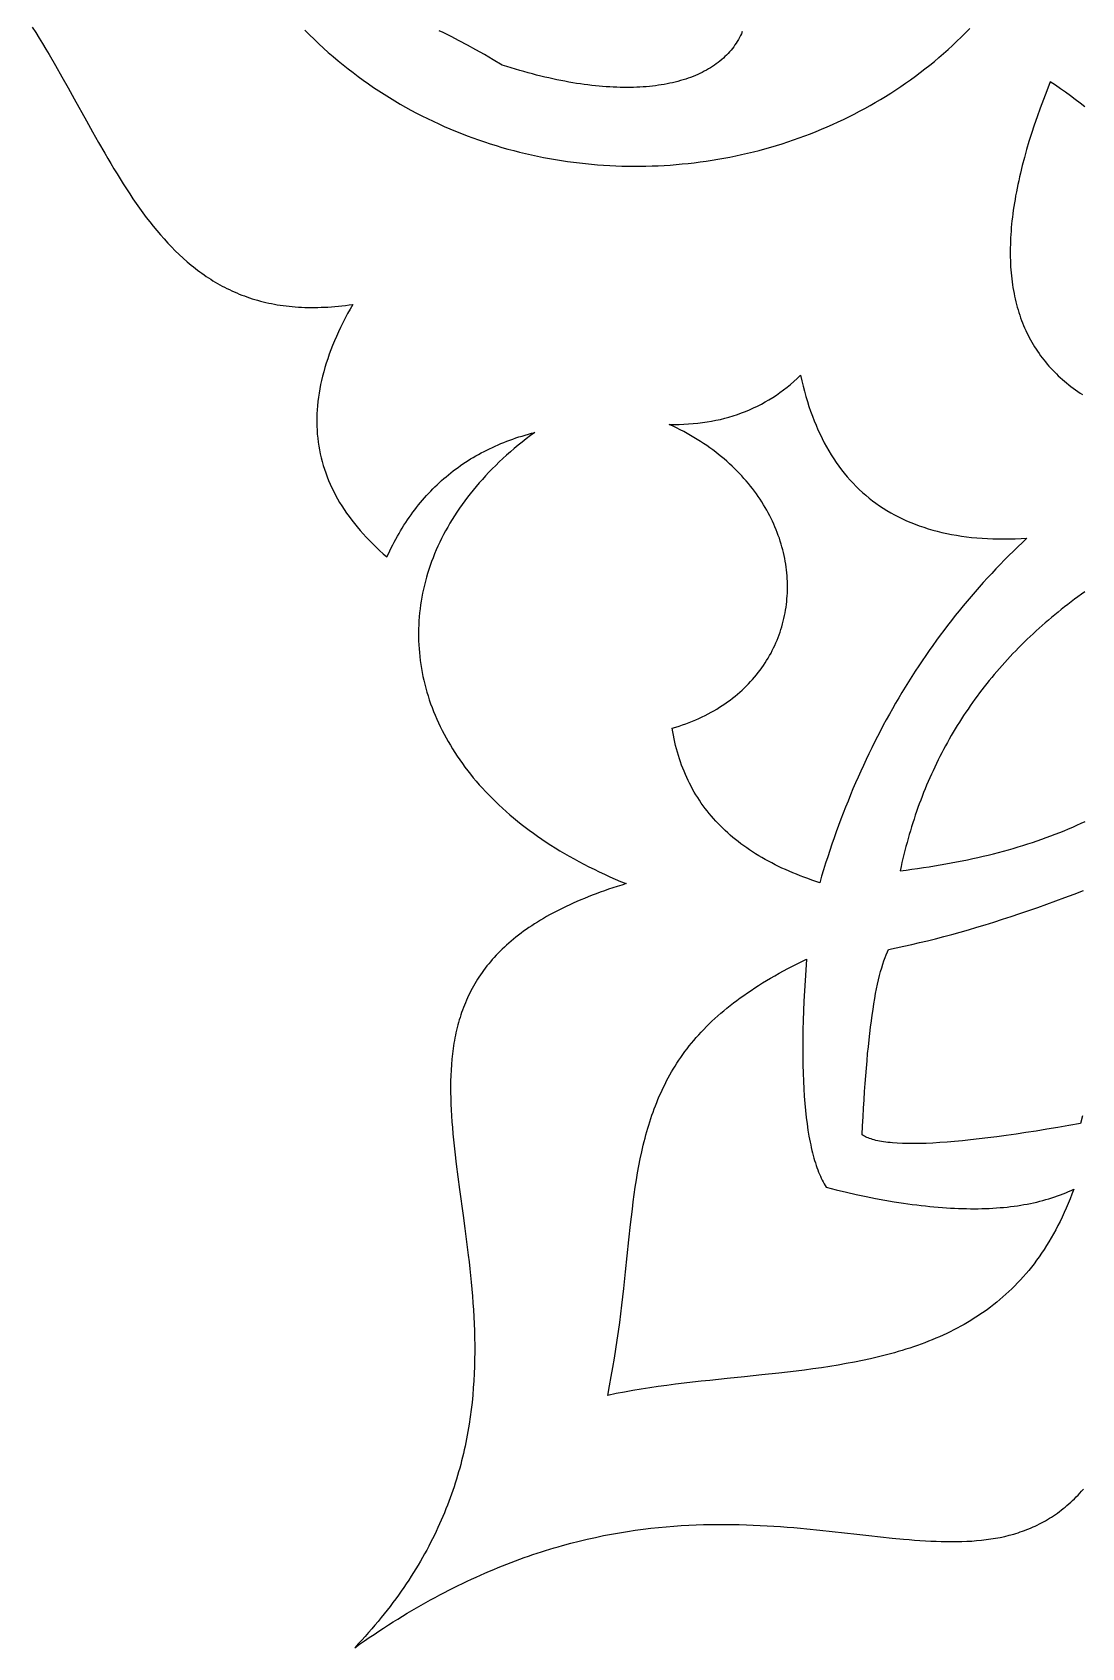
# Model space of a CAD drawing. Extents: x -350 to 350, y -250 to 250.
# Drawn here: x -65.96 to -33.59, y -55.37 to -5.52 of the extents above; entities that cross this region are included whole.
import ezdxf

# ---------------------------------------------------------------- set-up
doc = ezdxf.new("R2010")
doc.units = 0
doc.layers.add('BITMAP_LAYER', color=18, linetype='CONTINUOUS')
doc.layers.add('LAYER_1', color=174, linetype='CONTINUOUS')

msp = doc.modelspace()

# ---------------------------------------------------------------- linework, layer by layer
at = {"layer": 'BITMAP_LAYER'}
for points in [[(-57.559, -5.453), (-57.417, -5.596), (-57.273, -5.736), (-57.128, -5.874), (-56.981, -6.009), (-56.833, -6.141), (-56.683, -6.271), (-56.532, -6.399), (-56.379, -6.524), (-56.225, -6.646), (-56.07, -6.766), (-55.914, -6.884), (-55.756, -6.999), (-55.597, -7.111), (-55.437, -7.221), (-55.275, -7.329), (-55.112, -7.434), (-54.949, -7.536), (-54.784, -7.636), (-54.618, -7.734), (-54.451, -7.829), (-54.283, -7.922), (-54.113, -8.012), (-53.943, -8.1), (-53.772, -8.185), (-53.6, -8.268), (-53.428, -8.348), (-53.254, -8.426), (-53.079, -8.502), (-52.904, -8.575), (-52.728, -8.645), (-52.551, -8.713), (-52.373, -8.779), (-52.195, -8.843), (-52.016, -8.904), (-51.837, -8.962), (-51.656, -9.018), (-51.476, -9.072), (-51.294, -9.123), (-51.112, -9.172), (-50.93, -9.219), (-50.747, -9.263), (-50.564, -9.305), (-50.38, -9.344), (-50.196, -9.381), (-50.011, -9.416), (-49.826, -9.448), (-49.641, -9.478), (-49.456, -9.505), (-49.27, -9.531), (-49.084, -9.553), (-48.898, -9.574), (-48.712, -9.592), (-48.526, -9.608), (-48.339, -9.621), (-48.152, -9.632), (-47.966, -9.641), (-47.779, -9.648), (-47.592, -9.652), (-47.406, -9.654), (-47.219, -9.653), (-47.033, -9.65), (-46.846, -9.645), (-46.66, -9.638), (-46.474, -9.628), (-46.288, -9.616), (-46.102, -9.602), (-45.917, -9.585), (-45.731, -9.567), (-45.546, -9.545), (-45.362, -9.522), (-45.178, -9.496), (-44.994, -9.468), (-44.811, -9.438), (-44.628, -9.406), (-44.445, -9.371), (-44.263, -9.334), (-44.082, -9.295), (-43.901, -9.253), (-43.72, -9.21), (-43.541, -9.164), (-43.362, -9.115), (-43.183, -9.065), (-43.006, -9.012), (-42.829, -8.958), (-42.652, -8.9), (-42.477, -8.841), (-42.302, -8.78), (-42.128, -8.716), (-41.955, -8.65), (-41.783, -8.582), (-41.612, -8.512), (-41.442, -8.439), (-41.273, -8.365), (-41.104, -8.288), (-40.937, -8.209), (-40.771, -8.128), (-40.606, -8.044), (-40.442, -7.959), (-40.279, -7.871), (-40.117, -7.781), (-39.957, -7.689), (-39.798, -7.595), (-39.64, -7.499), (-39.483, -7.4), (-39.327, -7.3), (-39.173, -7.197), (-39.021, -7.092), (-38.869, -6.985), (-38.719, -6.876), (-38.571, -6.765), (-38.424, -6.651), (-38.278, -6.536), (-38.134, -6.418), (-37.992, -6.299), (-37.851, -6.177), (-37.712, -6.053), (-37.574, -5.927), (-37.438, -5.799), (-37.304, -5.669), (-37.171, -5.537), (-37.041, -5.402)], [(-44.06, -5.501), (-44.087, -5.563), (-44.116, -5.624), (-44.147, -5.684), (-44.18, -5.742), (-44.214, -5.8), (-44.25, -5.857), (-44.287, -5.912), (-44.326, -5.967), (-44.367, -6.02), (-44.409, -6.072), (-44.453, -6.123), (-44.499, -6.174), (-44.546, -6.223), (-44.595, -6.271), (-44.645, -6.317), (-44.697, -6.363), (-44.75, -6.408), (-44.805, -6.451), (-44.862, -6.493), (-44.92, -6.535), (-44.979, -6.575), (-45.04, -6.614), (-45.103, -6.651), (-45.167, -6.688), (-45.232, -6.723), (-45.299, -6.758), (-45.367, -6.791), (-45.437, -6.823), (-45.508, -6.854), (-45.581, -6.883), (-45.655, -6.911), (-45.73, -6.939), (-45.807, -6.965), (-45.885, -6.989), (-45.965, -7.013), (-46.046, -7.035), (-46.128, -7.056), (-46.212, -7.076), (-46.297, -7.095), (-46.383, -7.112), (-46.47, -7.129), (-46.559, -7.143), (-46.649, -7.157), (-46.741, -7.17), (-46.833, -7.181), (-46.927, -7.191), (-47.023, -7.199), (-47.119, -7.207), (-47.217, -7.213), (-47.315, -7.217), (-47.415, -7.221), (-47.517, -7.223), (-47.619, -7.224), (-47.723, -7.223), (-47.828, -7.222), (-47.934, -7.218), (-48.041, -7.214), (-48.149, -7.208), (-48.258, -7.201), (-48.369, -7.193), (-48.48, -7.183), (-48.593, -7.172), (-48.707, -7.159), (-48.822, -7.145), (-48.938, -7.13), (-49.055, -7.114), (-49.173, -7.096), (-49.292, -7.076), (-49.412, -7.056), (-49.533, -7.033), (-49.655, -7.01), (-49.778, -6.985), (-49.902, -6.959), (-50.027, -6.931), (-50.153, -6.902), (-50.28, -6.871), (-50.408, -6.839), (-50.537, -6.805), (-50.667, -6.771), (-50.798, -6.734), (-50.929, -6.696), (-51.062, -6.657), (-51.195, -6.616), (-51.329, -6.574), (-51.465, -6.53), (-51.744, -6.366), (-52.017, -6.208), (-52.283, -6.058), (-52.543, -5.915), (-52.797, -5.78), (-53.046, -5.651), (-53.288, -5.53), (-53.408, -5.472)], [(-33.491, -7.824), (-33.638, -7.707), (-33.786, -7.593), (-33.937, -7.481), (-34.089, -7.37), (-34.244, -7.263), (-34.4, -7.157), (-34.559, -7.053), (-34.668, -7.326), (-34.772, -7.596), (-34.871, -7.862), (-34.964, -8.125), (-35.053, -8.384), (-35.137, -8.64), (-35.216, -8.892), (-35.29, -9.141), (-35.358, -9.387), (-35.422, -9.629), (-35.481, -9.867), (-35.508, -9.986), (-35.534, -10.103), (-35.559, -10.219), (-35.583, -10.335), (-35.605, -10.449), (-35.627, -10.563), (-35.646, -10.676), (-35.665, -10.788), (-35.683, -10.899), (-35.699, -11.01), (-35.714, -11.119), (-35.727, -11.228), (-35.74, -11.335), (-35.751, -11.442), (-35.761, -11.548), (-35.769, -11.654), (-35.777, -11.758), (-35.783, -11.861), (-35.788, -11.964), (-35.791, -12.066), (-35.794, -12.167), (-35.795, -12.267), (-35.794, -12.366), (-35.793, -12.464), (-35.79, -12.562), (-35.786, -12.658), (-35.781, -12.754), (-35.775, -12.849), (-35.767, -12.943), (-35.758, -13.036), (-35.748, -13.129), (-35.737, -13.22), (-35.724, -13.311), (-35.71, -13.401), (-35.695, -13.49), (-35.678, -13.578), (-35.66, -13.665), (-35.641, -13.751), (-35.621, -13.837), (-35.6, -13.921), (-35.577, -14.005), (-35.553, -14.088), (-35.528, -14.17), (-35.501, -14.251), (-35.473, -14.331), (-35.444, -14.411), (-35.414, -14.489), (-35.383, -14.567), (-35.35, -14.644), (-35.316, -14.72), (-35.28, -14.795), (-35.244, -14.87), (-35.206, -14.943), (-35.167, -15.016), (-35.127, -15.088), (-35.085, -15.158), (-35.042, -15.228), (-34.998, -15.298), (-34.953, -15.366), (-34.906, -15.433), (-34.858, -15.5), (-34.809, -15.566), (-34.759, -15.631), (-34.707, -15.695), (-34.654, -15.758), (-34.6, -15.82), (-34.545, -15.882), (-34.488, -15.942), (-34.43, -16.002), (-34.371, -16.061), (-34.311, -16.119), (-34.249, -16.176), (-34.186, -16.232), (-34.122, -16.288), (-34.057, -16.343), (-33.99, -16.396), (-33.922, -16.449), (-33.853, -16.501), (-33.782, -16.552), (-33.711, -16.603), (-33.638, -16.652), (-33.563, -16.701)], [(-33.491, -22.788), (-33.598, -22.864), (-33.704, -22.941), (-33.809, -23.018), (-33.913, -23.096), (-34.016, -23.175), (-34.119, -23.254), (-34.22, -23.334), (-34.32, -23.415), (-34.42, -23.496), (-34.518, -23.577), (-34.615, -23.66), (-34.712, -23.743), (-34.808, -23.826), (-34.902, -23.91), (-34.996, -23.995), (-35.089, -24.08), (-35.18, -24.166), (-35.271, -24.252), (-35.361, -24.339), (-35.45, -24.427), (-35.538, -24.515), (-35.625, -24.604), (-35.711, -24.693), (-35.796, -24.783), (-35.88, -24.874), (-35.963, -24.965), (-36.046, -25.057), (-36.127, -25.149), (-36.207, -25.242), (-36.287, -25.335), (-36.365, -25.43), (-36.443, -25.524), (-36.519, -25.62), (-36.595, -25.716), (-36.669, -25.812), (-36.743, -25.909), (-36.816, -26.007), (-36.888, -26.105), (-36.958, -26.204), (-37.028, -26.304), (-37.097, -26.404), (-37.165, -26.504), (-37.232, -26.606), (-37.298, -26.707), (-37.363, -26.81), (-37.428, -26.913), (-37.491, -27.017), (-37.553, -27.121), (-37.614, -27.226), (-37.675, -27.331), (-37.734, -27.437), (-37.793, -27.544), (-37.85, -27.651), (-37.907, -27.759), (-37.962, -27.867), (-38.017, -27.976), (-38.071, -28.086), (-38.124, -28.196), (-38.175, -28.307), (-38.226, -28.418), (-38.276, -28.53), (-38.325, -28.643), (-38.373, -28.756), (-38.42, -28.869), (-38.466, -28.984), (-38.512, -29.099), (-38.556, -29.214), (-38.599, -29.33), (-38.641, -29.447), (-38.683, -29.564), (-38.723, -29.682), (-38.763, -29.801), (-38.801, -29.92), (-38.839, -30.04), (-38.875, -30.16), (-38.911, -30.281), (-38.946, -30.402), (-38.979, -30.524), (-39.012, -30.647), (-39.044, -30.77), (-39.075, -30.894), (-39.105, -31.018), (-39.134, -31.143), (-39.162, -31.269), (-39.189, -31.395), (-39.008, -31.373), (-38.829, -31.349), (-38.651, -31.325), (-38.475, -31.299), (-38.3, -31.272), (-38.126, -31.245), (-37.954, -31.216), (-37.784, -31.186), (-37.615, -31.155), (-37.447, -31.124), (-37.281, -31.091), (-37.116, -31.057), (-36.953, -31.022), (-36.792, -30.986), (-36.631, -30.949), (-36.473, -30.911), (-36.315, -30.872), (-36.159, -30.831), (-36.005, -30.79), (-35.852, -30.748), (-35.701, -30.705), (-35.551, -30.66), (-35.402, -30.615), (-35.255, -30.569), (-35.11, -30.521), (-34.966, -30.473), (-34.823, -30.423), (-34.682, -30.373), (-34.543, -30.321), (-34.404, -30.268), (-34.268, -30.215), (-34.132, -30.16), (-33.999, -30.104), (-33.866, -30.048), (-33.735, -29.99), (-33.606, -29.931), (-33.478, -29.871)], [(-33.569, -38.955), (-33.629, -39.196), (-33.983, -39.259), (-34.328, -39.318), (-34.664, -39.374), (-34.991, -39.427), (-35.308, -39.476), (-35.616, -39.522), (-35.915, -39.565), (-36.204, -39.604), (-36.484, -39.64), (-36.755, -39.673), (-37.017, -39.702), (-37.269, -39.728), (-37.512, -39.751), (-37.745, -39.77), (-37.97, -39.786), (-38.185, -39.799), (-38.391, -39.808), (-38.587, -39.814), (-38.774, -39.816), (-38.952, -39.815), (-39.121, -39.811), (-39.28, -39.804), (-39.43, -39.793), (-39.501, -39.786), (-39.57, -39.778), (-39.637, -39.77), (-39.702, -39.761), (-39.764, -39.751), (-39.824, -39.74), (-39.881, -39.728), (-39.937, -39.715), (-39.99, -39.702), (-40.04, -39.688), (-40.088, -39.673), (-40.134, -39.657), (-40.178, -39.64), (-40.219, -39.622), (-40.258, -39.604), (-40.295, -39.585), (-40.329, -39.564), (-40.361, -39.543), (-40.348, -39.264), (-40.334, -38.99), (-40.319, -38.723), (-40.303, -38.463), (-40.287, -38.209), (-40.269, -37.962), (-40.251, -37.721), (-40.233, -37.487), (-40.213, -37.26), (-40.193, -37.038), (-40.171, -36.824), (-40.149, -36.616), (-40.127, -36.414), (-40.103, -36.219), (-40.079, -36.031), (-40.054, -35.849), (-40.028, -35.673), (-40.001, -35.504), (-39.974, -35.342), (-39.946, -35.186), (-39.917, -35.037), (-39.887, -34.894), (-39.856, -34.758), (-39.825, -34.628), (-39.793, -34.505), (-39.76, -34.388), (-39.726, -34.278), (-39.692, -34.174), (-39.656, -34.077), (-39.62, -33.986), (-39.583, -33.902), (-39.546, -33.825), (-39.31, -33.776), (-39.073, -33.725), (-38.832, -33.67), (-38.59, -33.613), (-38.345, -33.554), (-38.098, -33.491), (-37.848, -33.426), (-37.596, -33.358), (-37.342, -33.287), (-37.085, -33.214), (-36.826, -33.138), (-36.565, -33.059), (-36.301, -32.977), (-36.035, -32.892), (-35.766, -32.805), (-35.495, -32.715), (-35.222, -32.622), (-34.946, -32.526), (-34.668, -32.428), (-34.388, -32.327), (-34.105, -32.223), (-33.819, -32.116), (-33.532, -32.007)]]:
    msp.add_lwpolyline(points, dxfattribs=at)
for points in [[(-35.28, -21.134), (-35.42, -21.266), (-35.559, -21.399), (-35.697, -21.532), (-35.834, -21.667), (-35.969, -21.804), (-36.103, -21.941), (-36.235, -22.079), (-36.367, -22.218), (-36.497, -22.359), (-36.626, -22.501), (-36.753, -22.643), (-36.879, -22.787), (-37.004, -22.932), (-37.128, -23.078), (-37.25, -23.225), (-37.371, -23.373), (-37.491, -23.522), (-37.61, -23.672), (-37.727, -23.824), (-37.843, -23.976), (-37.957, -24.13), (-38.071, -24.284), (-38.183, -24.44), (-38.293, -24.597), (-38.403, -24.755), (-38.511, -24.914), (-38.618, -25.074), (-38.724, -25.235), (-38.828, -25.397), (-38.931, -25.561), (-39.033, -25.725), (-39.134, -25.891), (-39.233, -26.057), (-39.331, -26.225), (-39.427, -26.394), (-39.523, -26.564), (-39.617, -26.735), (-39.71, -26.907), (-39.801, -27.08), (-39.891, -27.254), (-39.98, -27.429), (-40.068, -27.606), (-40.154, -27.783), (-40.239, -27.962), (-40.323, -28.142), (-40.406, -28.322), (-40.487, -28.504), (-40.567, -28.687), (-40.646, -28.871), (-40.723, -29.056), (-40.799, -29.243), (-40.874, -29.43), (-40.947, -29.618), (-41.02, -29.808), (-41.091, -29.998), (-41.16, -30.19), (-41.229, -30.383), (-41.296, -30.577), (-41.362, -30.772), (-41.426, -30.968), (-41.489, -31.165), (-41.551, -31.363), (-41.612, -31.562), (-41.671, -31.763), (-41.795, -31.722), (-41.918, -31.681), (-42.039, -31.639), (-42.158, -31.595), (-42.275, -31.551), (-42.391, -31.505), (-42.505, -31.458), (-42.617, -31.41), (-42.728, -31.361), (-42.837, -31.311), (-42.944, -31.26), (-43.05, -31.208), (-43.154, -31.155), (-43.256, -31.101), (-43.357, -31.045), (-43.456, -30.989), (-43.553, -30.931), (-43.649, -30.872), (-43.742, -30.812), (-43.835, -30.752), (-43.925, -30.69), (-44.014, -30.627), (-44.101, -30.562), (-44.186, -30.497), (-44.27, -30.431), (-44.352, -30.364), (-44.433, -30.295), (-44.511, -30.226), (-44.588, -30.155), (-44.664, -30.083), (-44.737, -30.01), (-44.809, -29.936), (-44.88, -29.861), (-44.948, -29.785), (-45.015, -29.708), (-45.081, -29.63), (-45.144, -29.551), (-45.206, -29.47), (-45.266, -29.389), (-45.325, -29.306), (-45.382, -29.222), (-45.437, -29.138), (-45.49, -29.052), (-45.542, -28.965), (-45.592, -28.877), (-45.641, -28.788), (-45.687, -28.697), (-45.732, -28.606), (-45.776, -28.514), (-45.817, -28.42), (-45.857, -28.326), (-45.896, -28.23), (-45.932, -28.133), (-45.967, -28.036), (-46.001, -27.937), (-46.032, -27.837), (-46.062, -27.736), (-46.09, -27.634), (-46.117, -27.53), (-46.142, -27.426), (-46.165, -27.321), (-46.187, -27.214), (-46.206, -27.106), (-46.225, -26.998), (-46.115, -26.965), (-46.008, -26.931), (-45.902, -26.895), (-45.798, -26.858), (-45.695, -26.819), (-45.594, -26.779), (-45.495, -26.737), (-45.398, -26.693), (-45.302, -26.649), (-45.208, -26.603), (-45.115, -26.555), (-45.025, -26.506), (-44.936, -26.456), (-44.848, -26.405), (-44.763, -26.352), (-44.679, -26.298), (-44.596, -26.242), (-44.516, -26.186), (-44.437, -26.128), (-44.36, -26.069), (-44.284, -26.009), (-44.211, -25.948), (-44.139, -25.885), (-44.068, -25.822), (-44, -25.757), (-43.933, -25.692), (-43.867, -25.625), (-43.804, -25.558), (-43.742, -25.489), (-43.682, -25.419), (-43.624, -25.349), (-43.567, -25.278), (-43.512, -25.205), (-43.459, -25.132), (-43.407, -25.058), (-43.357, -24.983), (-43.309, -24.908), (-43.263, -24.831), (-43.218, -24.754), (-43.175, -24.677), (-43.134, -24.598), (-43.095, -24.519), (-43.057, -24.439), (-43.021, -24.358), (-42.987, -24.277), (-42.954, -24.195), (-42.923, -24.113), (-42.894, -24.03), (-42.867, -23.947), (-42.841, -23.863), (-42.818, -23.778), (-42.796, -23.694), (-42.775, -23.608), (-42.757, -23.523), (-42.74, -23.437), (-42.725, -23.35), (-42.711, -23.263), (-42.7, -23.176), (-42.69, -23.089), (-42.682, -23.001), (-42.675, -22.913), (-42.671, -22.825), (-42.668, -22.736), (-42.667, -22.648), (-42.667, -22.559), (-42.67, -22.47), (-42.674, -22.381), (-42.68, -22.292), (-42.688, -22.203), (-42.697, -22.114), (-42.708, -22.024), (-42.721, -21.935), (-42.736, -21.846), (-42.753, -21.757), (-42.771, -21.667), (-42.791, -21.578), (-42.813, -21.489), (-42.837, -21.4), (-42.862, -21.312), (-42.889, -21.223), (-42.918, -21.135), (-42.949, -21.047), (-42.982, -20.959), (-43.016, -20.871), (-43.052, -20.784), (-43.09, -20.697), (-43.13, -20.61), (-43.171, -20.524), (-43.214, -20.438), (-43.259, -20.352), (-43.306, -20.267), (-43.355, -20.183), (-43.405, -20.098), (-43.458, -20.015), (-43.512, -19.931), (-43.567, -19.849), (-43.625, -19.767), (-43.685, -19.685), (-43.746, -19.604), (-43.809, -19.524), (-43.874, -19.444), (-43.94, -19.365), (-44.009, -19.287), (-44.079, -19.209), (-44.151, -19.132), (-44.225, -19.056), (-44.301, -18.981), (-44.378, -18.907), (-44.458, -18.833), (-44.539, -18.76), (-44.622, -18.688), (-44.707, -18.617), (-44.793, -18.547), (-44.882, -18.478), (-44.972, -18.409), (-45.064, -18.342), (-45.158, -18.276), (-45.254, -18.211), (-45.352, -18.147), (-45.451, -18.084), (-45.552, -18.022), (-45.655, -17.961), (-45.76, -17.901), (-45.867, -17.843), (-45.976, -17.785), (-46.086, -17.729), (-46.198, -17.674), (-46.313, -17.621), (-46.161, -17.622), (-46.012, -17.621), (-45.864, -17.616), (-45.718, -17.608), (-45.573, -17.598), (-45.43, -17.583), (-45.288, -17.566), (-45.148, -17.546), (-45.01, -17.522), (-44.873, -17.495), (-44.738, -17.465), (-44.604, -17.432), (-44.472, -17.396), (-44.341, -17.357), (-44.212, -17.314), (-44.085, -17.268), (-43.959, -17.219), (-43.835, -17.167), (-43.712, -17.112), (-43.591, -17.054), (-43.472, -16.992), (-43.354, -16.927), (-43.238, -16.86), (-43.123, -16.788), (-43.01, -16.714), (-42.898, -16.637), (-42.788, -16.556), (-42.68, -16.473), (-42.573, -16.386), (-42.467, -16.296), (-42.364, -16.202), (-42.262, -16.106), (-42.224, -16.273), (-42.185, -16.437), (-42.143, -16.598), (-42.099, -16.757), (-42.052, -16.913), (-42.003, -17.066), (-41.952, -17.216), (-41.899, -17.363), (-41.844, -17.507), (-41.786, -17.649), (-41.726, -17.788), (-41.663, -17.924), (-41.599, -18.057), (-41.532, -18.188), (-41.462, -18.315), (-41.391, -18.44), (-41.317, -18.562), (-41.241, -18.682), (-41.163, -18.798), (-41.082, -18.912), (-40.999, -19.022), (-40.914, -19.13), (-40.827, -19.236), (-40.737, -19.338), (-40.645, -19.438), (-40.551, -19.534), (-40.454, -19.628), (-40.355, -19.72), (-40.254, -19.808), (-40.151, -19.894), (-40.045, -19.976), (-39.937, -20.056), (-39.827, -20.134), (-39.714, -20.208), (-39.6, -20.279), (-39.483, -20.348), (-39.363, -20.414), (-39.242, -20.477), (-39.118, -20.538), (-38.992, -20.595), (-38.863, -20.65), (-38.732, -20.702), (-38.599, -20.751), (-38.464, -20.797), (-38.327, -20.841), (-38.187, -20.881), (-38.045, -20.919), (-37.9, -20.954), (-37.754, -20.986), (-37.605, -21.016), (-37.453, -21.043), (-37.3, -21.066), (-37.144, -21.088), (-36.986, -21.106), (-36.826, -21.121), (-36.663, -21.134), (-36.498, -21.144), (-36.331, -21.151), (-36.161, -21.155), (-35.99, -21.156), (-35.816, -21.155), (-35.639, -21.151), (-35.461, -21.144)], [(-41.476, -41.162), (-41.161, -41.241), (-40.85, -41.314), (-40.545, -41.383), (-40.244, -41.446), (-39.949, -41.505), (-39.658, -41.559), (-39.372, -41.608), (-39.231, -41.63), (-39.091, -41.652), (-38.953, -41.672), (-38.816, -41.691), (-38.679, -41.708), (-38.545, -41.725), (-38.411, -41.74), (-38.279, -41.754), (-38.147, -41.766), (-38.017, -41.778), (-37.889, -41.788), (-37.761, -41.797), (-37.635, -41.804), (-37.51, -41.811), (-37.386, -41.816), (-37.264, -41.82), (-37.143, -41.823), (-37.023, -41.824), (-36.904, -41.825), (-36.786, -41.824), (-36.67, -41.822), (-36.555, -41.818), (-36.441, -41.814), (-36.328, -41.808), (-36.217, -41.801), (-36.107, -41.792), (-35.998, -41.783), (-35.89, -41.772), (-35.784, -41.76), (-35.678, -41.746), (-35.574, -41.732), (-35.472, -41.716), (-35.37, -41.699), (-35.27, -41.681), (-35.171, -41.661), (-35.073, -41.64), (-34.976, -41.618), (-34.881, -41.595), (-34.787, -41.571), (-34.694, -41.545), (-34.602, -41.518), (-34.512, -41.49), (-34.423, -41.461), (-34.335, -41.43), (-34.248, -41.398), (-34.163, -41.365), (-34.078, -41.331), (-33.995, -41.295), (-33.914, -41.258), (-33.833, -41.22), (-33.889, -41.371), (-33.946, -41.518), (-34.005, -41.663), (-34.066, -41.805), (-34.128, -41.944), (-34.191, -42.081), (-34.256, -42.215), (-34.322, -42.346), (-34.39, -42.475), (-34.459, -42.601), (-34.529, -42.725), (-34.601, -42.846), (-34.674, -42.964), (-34.749, -43.081), (-34.825, -43.194), (-34.902, -43.306), (-34.98, -43.415), (-35.06, -43.521), (-35.141, -43.625), (-35.224, -43.727), (-35.307, -43.827), (-35.392, -43.925), (-35.478, -44.02), (-35.565, -44.113), (-35.653, -44.204), (-35.743, -44.293), (-35.833, -44.38), (-35.925, -44.465), (-36.018, -44.547), (-36.112, -44.628), (-36.207, -44.707), (-36.303, -44.784), (-36.401, -44.859), (-36.499, -44.932), (-36.598, -45.003), (-36.698, -45.073), (-36.8, -45.14), (-36.902, -45.206), (-37.005, -45.27), (-37.109, -45.333), (-37.214, -45.393), (-37.32, -45.452), (-37.427, -45.51), (-37.535, -45.566), (-37.644, -45.62), (-37.754, -45.673), (-37.864, -45.724), (-37.975, -45.774), (-38.087, -45.823), (-38.2, -45.87), (-38.314, -45.915), (-38.428, -45.96), (-38.543, -46.003), (-38.659, -46.044), (-38.776, -46.085), (-38.893, -46.124), (-39.011, -46.162), (-39.13, -46.199), (-39.249, -46.234), (-39.369, -46.269), (-39.49, -46.302), (-39.611, -46.335), (-39.733, -46.366), (-39.855, -46.396), (-39.978, -46.426), (-40.102, -46.454), (-40.351, -46.508), (-40.601, -46.559), (-40.854, -46.606), (-41.108, -46.651), (-41.365, -46.693), (-41.622, -46.732), (-41.881, -46.769), (-42.142, -46.804), (-42.403, -46.837), (-42.666, -46.869), (-42.93, -46.899), (-43.459, -46.956), (-43.991, -47.011), (-44.525, -47.066), (-45.058, -47.121), (-45.325, -47.15), (-45.592, -47.18), (-45.858, -47.211), (-46.123, -47.243), (-46.388, -47.278), (-46.652, -47.314), (-46.915, -47.352), (-47.178, -47.393), (-47.439, -47.436), (-47.699, -47.482), (-47.957, -47.531), (-48.214, -47.584), (-48.156, -47.293), (-48.102, -47.005), (-48.051, -46.72), (-48.004, -46.438), (-47.959, -46.158), (-47.918, -45.882), (-47.879, -45.609), (-47.843, -45.338), (-47.809, -45.07), (-47.777, -44.805), (-47.747, -44.543), (-47.718, -44.284), (-47.663, -43.774), (-47.612, -43.274), (-47.561, -42.785), (-47.509, -42.307), (-47.482, -42.072), (-47.453, -41.84), (-47.424, -41.609), (-47.393, -41.382), (-47.361, -41.157), (-47.326, -40.935), (-47.289, -40.715), (-47.249, -40.497), (-47.207, -40.282), (-47.162, -40.069), (-47.114, -39.859), (-47.088, -39.755), (-47.062, -39.651), (-47.034, -39.548), (-47.006, -39.445), (-46.977, -39.343), (-46.946, -39.242), (-46.915, -39.141), (-46.882, -39.041), (-46.849, -38.941), (-46.814, -38.842), (-46.778, -38.744), (-46.741, -38.646), (-46.702, -38.549), (-46.663, -38.452), (-46.622, -38.356), (-46.579, -38.26), (-46.536, -38.165), (-46.491, -38.07), (-46.444, -37.976), (-46.396, -37.883), (-46.347, -37.79), (-46.296, -37.697), (-46.243, -37.605), (-46.189, -37.514), (-46.133, -37.423), (-46.076, -37.333), (-46.017, -37.243), (-45.956, -37.154), (-45.893, -37.065), (-45.829, -36.977), (-45.763, -36.889), (-45.695, -36.802), (-45.625, -36.716), (-45.554, -36.63), (-45.48, -36.544), (-45.404, -36.459), (-45.327, -36.374), (-45.247, -36.29), (-45.166, -36.206), (-45.082, -36.123), (-44.996, -36.041), (-44.908, -35.958), (-44.818, -35.877), (-44.726, -35.795), (-44.632, -35.715), (-44.535, -35.635), (-44.436, -35.555), (-44.334, -35.475), (-44.231, -35.397), (-44.124, -35.318), (-44.016, -35.24), (-43.905, -35.163), (-43.791, -35.086), (-43.675, -35.009), (-43.557, -34.933), (-43.436, -34.858), (-43.312, -34.783), (-43.186, -34.708), (-43.057, -34.634), (-42.925, -34.56), (-42.791, -34.486), (-42.654, -34.413), (-42.514, -34.341), (-42.371, -34.269), (-42.225, -34.197), (-42.077, -34.126), (-42.101, -34.459), (-42.123, -34.785), (-42.141, -35.104), (-42.157, -35.415), (-42.17, -35.719), (-42.181, -36.016), (-42.188, -36.305), (-42.193, -36.587), (-42.195, -36.862), (-42.194, -37.129), (-42.191, -37.389), (-42.185, -37.642), (-42.176, -37.887), (-42.164, -38.126), (-42.149, -38.356), (-42.132, -38.58), (-42.112, -38.796), (-42.089, -39.005), (-42.063, -39.207), (-42.034, -39.401), (-42.003, -39.588), (-41.987, -39.679), (-41.969, -39.768), (-41.951, -39.855), (-41.932, -39.94), (-41.913, -40.023), (-41.893, -40.105), (-41.872, -40.185), (-41.85, -40.263), (-41.828, -40.339), (-41.805, -40.413), (-41.782, -40.486), (-41.757, -40.556), (-41.732, -40.625), (-41.707, -40.692), (-41.68, -40.757), (-41.653, -40.821), (-41.625, -40.882), (-41.597, -40.942), (-41.568, -41), (-41.538, -41.056), (-41.507, -41.11)]]:
    msp.add_lwpolyline(points, close=True, dxfattribs=at)
at = {"layer": 'LAYER_1'}
msp.add_lwpolyline([(-65.965, -5.362), (-65.859, -5.53), (-65.754, -5.698), (-65.651, -5.867), (-65.549, -6.037), (-65.448, -6.207), (-65.249, -6.548), (-65.053, -6.89), (-64.861, -7.232), (-64.67, -7.574), (-64.294, -8.253), (-64.107, -8.589), (-63.92, -8.921), (-63.732, -9.25), (-63.638, -9.412), (-63.543, -9.573), (-63.447, -9.733), (-63.351, -9.891), (-63.255, -10.047), (-63.157, -10.202), (-63.059, -10.355), (-62.96, -10.507), (-62.86, -10.656), (-62.758, -10.803), (-62.656, -10.948), (-62.552, -11.091), (-62.448, -11.232), (-62.341, -11.37), (-62.234, -11.506), (-62.125, -11.64), (-62.014, -11.77), (-61.901, -11.898), (-61.787, -12.023), (-61.671, -12.145), (-61.553, -12.264), (-61.433, -12.38), (-61.311, -12.493), (-61.187, -12.603), (-61.061, -12.709), (-60.997, -12.761), (-60.932, -12.812), (-60.867, -12.862), (-60.801, -12.911), (-60.734, -12.959), (-60.667, -13.006), (-60.6, -13.053), (-60.531, -13.098), (-60.462, -13.142), (-60.393, -13.186), (-60.322, -13.228), (-60.251, -13.27), (-60.18, -13.31), (-60.107, -13.35), (-60.034, -13.388), (-59.96, -13.426), (-59.886, -13.462), (-59.81, -13.498), (-59.734, -13.532), (-59.657, -13.565), (-59.58, -13.597), (-59.501, -13.628), (-59.422, -13.658), (-59.342, -13.687), (-59.261, -13.715), (-59.18, -13.741), (-59.097, -13.766), (-59.014, -13.791), (-58.93, -13.814), (-58.845, -13.835), (-58.759, -13.856), (-58.672, -13.875), (-58.585, -13.893), (-58.496, -13.91), (-58.407, -13.926), (-58.317, -13.94), (-58.225, -13.954), (-58.133, -13.965), (-58.04, -13.976), (-57.946, -13.985), (-57.851, -13.993), (-57.755, -14), (-57.658, -14.005), (-57.56, -14.009), (-57.461, -14.011), (-57.361, -14.013), (-57.26, -14.013), (-57.158, -14.011), (-57.055, -14.008), (-56.95, -14.004), (-56.845, -13.998), (-56.739, -13.99), (-56.632, -13.982), (-56.523, -13.972), (-56.413, -13.96), (-56.303, -13.947), (-56.191, -13.932), (-56.078, -13.916), (-56.16, -14.06), (-56.238, -14.202), (-56.314, -14.344), (-56.386, -14.486), (-56.455, -14.627), (-56.521, -14.767), (-56.584, -14.906), (-56.644, -15.045), (-56.7, -15.183), (-56.754, -15.32), (-56.805, -15.457), (-56.852, -15.593), (-56.896, -15.728), (-56.937, -15.863), (-56.975, -15.996), (-57.01, -16.13), (-57.042, -16.262), (-57.071, -16.394), (-57.096, -16.525), (-57.119, -16.655), (-57.138, -16.785), (-57.154, -16.914), (-57.167, -17.043), (-57.177, -17.17), (-57.184, -17.297), (-57.188, -17.423), (-57.189, -17.549), (-57.186, -17.674), (-57.181, -17.798), (-57.172, -17.922), (-57.16, -18.045), (-57.145, -18.167), (-57.127, -18.288), (-57.106, -18.409), (-57.082, -18.529), (-57.054, -18.648), (-57.024, -18.767), (-56.99, -18.885), (-56.953, -19.003), (-56.913, -19.119), (-56.87, -19.235), (-56.824, -19.35), (-56.775, -19.465), (-56.723, -19.579), (-56.667, -19.692), (-56.609, -19.805), (-56.547, -19.916), (-56.483, -20.028), (-56.415, -20.138), (-56.344, -20.248), (-56.27, -20.357), (-56.192, -20.465), (-56.112, -20.573), (-56.029, -20.68), (-55.942, -20.786), (-55.852, -20.892), (-55.759, -20.997), (-55.664, -21.101), (-55.564, -21.205), (-55.462, -21.307), (-55.357, -21.41), (-55.249, -21.511), (-55.137, -21.612), (-55.023, -21.712), (-54.979, -21.618), (-54.935, -21.524), (-54.89, -21.432), (-54.844, -21.341), (-54.798, -21.251), (-54.75, -21.162), (-54.701, -21.075), (-54.652, -20.988), (-54.601, -20.902), (-54.55, -20.818), (-54.498, -20.734), (-54.445, -20.652), (-54.391, -20.571), (-54.336, -20.491), (-54.281, -20.411), (-54.224, -20.333), (-54.167, -20.257), (-54.108, -20.181), (-54.049, -20.106), (-53.989, -20.032), (-53.928, -19.96), (-53.866, -19.888), (-53.803, -19.818), (-53.739, -19.749), (-53.675, -19.681), (-53.609, -19.613), (-53.543, -19.547), (-53.476, -19.482), (-53.408, -19.419), (-53.339, -19.356), (-53.269, -19.294), (-53.198, -19.234), (-53.126, -19.174), (-53.054, -19.116), (-52.98, -19.058), (-52.906, -19.002), (-52.831, -18.947), (-52.755, -18.893), (-52.678, -18.84), (-52.6, -18.788), (-52.521, -18.737), (-52.441, -18.688), (-52.361, -18.639), (-52.279, -18.591), (-52.197, -18.545), (-52.114, -18.5), (-52.029, -18.455), (-51.944, -18.412), (-51.859, -18.37), (-51.772, -18.329), (-51.684, -18.289), (-51.595, -18.25), (-51.506, -18.213), (-51.416, -18.176), (-51.324, -18.141), (-51.232, -18.106), (-51.139, -18.073), (-51.045, -18.04), (-50.951, -18.009), (-50.855, -17.979), (-50.758, -17.95), (-50.661, -17.922), (-50.563, -17.895), (-50.463, -17.87), (-50.595, -17.967), (-50.724, -18.066), (-50.851, -18.165), (-50.975, -18.266), (-51.097, -18.367), (-51.216, -18.469), (-51.333, -18.573), (-51.447, -18.676), (-51.559, -18.781), (-51.668, -18.887), (-51.775, -18.993), (-51.88, -19.1), (-51.982, -19.208), (-52.081, -19.317), (-52.178, -19.426), (-52.273, -19.536), (-52.365, -19.647), (-52.454, -19.759), (-52.541, -19.871), (-52.626, -19.983), (-52.708, -20.097), (-52.788, -20.211), (-52.865, -20.325), (-52.94, -20.44), (-53.012, -20.555), (-53.082, -20.672), (-53.149, -20.788), (-53.214, -20.905), (-53.277, -21.022), (-53.337, -21.14), (-53.395, -21.259), (-53.45, -21.377), (-53.503, -21.496), (-53.553, -21.616), (-53.601, -21.736), (-53.646, -21.856), (-53.69, -21.976), (-53.73, -22.097), (-53.768, -22.218), (-53.804, -22.339), (-53.837, -22.461), (-53.868, -22.582), (-53.897, -22.704), (-53.923, -22.826), (-53.946, -22.948), (-53.968, -23.071), (-53.986, -23.193), (-54.003, -23.316), (-54.017, -23.438), (-54.028, -23.561), (-54.037, -23.684), (-54.044, -23.807), (-54.048, -23.929), (-54.05, -24.052), (-54.05, -24.175), (-54.047, -24.298), (-54.042, -24.42), (-54.034, -24.543), (-54.024, -24.665), (-54.012, -24.788), (-53.997, -24.91), (-53.979, -25.032), (-53.96, -25.154), (-53.938, -25.275), (-53.913, -25.397), (-53.887, -25.518), (-53.857, -25.639), (-53.826, -25.759), (-53.792, -25.88), (-53.756, -26), (-53.717, -26.12), (-53.676, -26.239), (-53.633, -26.358), (-53.587, -26.477), (-53.539, -26.595), (-53.488, -26.713), (-53.435, -26.83), (-53.38, -26.947), (-53.322, -27.063), (-53.262, -27.179), (-53.2, -27.294), (-53.135, -27.409), (-53.068, -27.524), (-52.999, -27.637), (-52.927, -27.751), (-52.853, -27.863), (-52.777, -27.975), (-52.698, -28.086), (-52.617, -28.197), (-52.533, -28.307), (-52.447, -28.416), (-52.359, -28.524), (-52.269, -28.632), (-52.176, -28.739), (-52.081, -28.845), (-51.983, -28.951), (-51.883, -29.055), (-51.781, -29.159), (-51.677, -29.262), (-51.57, -29.364), (-51.461, -29.465), (-51.349, -29.566), (-51.236, -29.665), (-51.119, -29.763), (-51.001, -29.861), (-50.88, -29.957), (-50.757, -30.053), (-50.632, -30.147), (-50.504, -30.24), (-50.374, -30.333), (-50.242, -30.424), (-50.107, -30.514), (-49.971, -30.603), (-49.831, -30.691), (-49.69, -30.778), (-49.546, -30.863), (-49.4, -30.948), (-49.252, -31.031), (-49.101, -31.113), (-48.948, -31.193), (-48.793, -31.273), (-48.635, -31.351), (-48.476, -31.428), (-48.314, -31.503), (-48.149, -31.578), (-47.982, -31.65), (-47.814, -31.722), (-47.642, -31.792), (-47.781, -31.835), (-47.917, -31.878), (-48.052, -31.922), (-48.184, -31.967), (-48.313, -32.012), (-48.441, -32.058), (-48.566, -32.104), (-48.69, -32.151), (-48.811, -32.199), (-48.93, -32.247), (-49.046, -32.295), (-49.161, -32.344), (-49.274, -32.394), (-49.384, -32.444), (-49.493, -32.495), (-49.6, -32.547), (-49.704, -32.599), (-49.807, -32.651), (-49.907, -32.704), (-50.006, -32.758), (-50.103, -32.812), (-50.197, -32.867), (-50.29, -32.922), (-50.381, -32.978), (-50.47, -33.034), (-50.558, -33.091), (-50.643, -33.148), (-50.726, -33.206), (-50.808, -33.264), (-50.888, -33.323), (-50.966, -33.382), (-51.043, -33.442), (-51.118, -33.503), (-51.191, -33.564), (-51.262, -33.625), (-51.332, -33.687), (-51.399, -33.75), (-51.466, -33.812), (-51.53, -33.876), (-51.593, -33.94), (-51.655, -34.004), (-51.715, -34.069), (-51.773, -34.135), (-51.83, -34.201), (-51.885, -34.267), (-51.939, -34.334), (-51.991, -34.401), (-52.041, -34.469), (-52.091, -34.537), (-52.138, -34.606), (-52.185, -34.675), (-52.23, -34.745), (-52.273, -34.815), (-52.315, -34.886), (-52.356, -34.957), (-52.395, -35.029), (-52.434, -35.101), (-52.47, -35.173), (-52.506, -35.246), (-52.54, -35.319), (-52.573, -35.393), (-52.605, -35.467), (-52.635, -35.542), (-52.664, -35.617), (-52.692, -35.693), (-52.719, -35.769), (-52.745, -35.845), (-52.769, -35.922), (-52.793, -36), (-52.815, -36.077), (-52.836, -36.155), (-52.856, -36.234), (-52.876, -36.313), (-52.894, -36.392), (-52.911, -36.472), (-52.927, -36.553), (-52.942, -36.633), (-52.956, -36.714), (-52.981, -36.878), (-53.002, -37.042), (-53.02, -37.209), (-53.034, -37.377), (-53.046, -37.547), (-53.054, -37.718), (-53.059, -37.89), (-53.061, -38.064), (-53.06, -38.24), (-53.056, -38.417), (-53.051, -38.596), (-53.042, -38.775), (-53.032, -38.957), (-53.02, -39.139), (-53.005, -39.323), (-52.989, -39.509), (-52.971, -39.695), (-52.951, -39.883), (-52.93, -40.072), (-52.885, -40.454), (-52.835, -40.842), (-52.783, -41.233), (-52.673, -42.031), (-52.619, -42.436), (-52.565, -42.845), (-52.514, -43.258), (-52.49, -43.466), (-52.467, -43.675), (-52.445, -43.885), (-52.424, -44.096), (-52.405, -44.308), (-52.387, -44.52), (-52.371, -44.734), (-52.356, -44.948), (-52.344, -45.163), (-52.334, -45.379), (-52.326, -45.595), (-52.32, -45.813), (-52.317, -46.031), (-52.317, -46.25), (-52.319, -46.469), (-52.325, -46.689), (-52.333, -46.91), (-52.344, -47.132), (-52.359, -47.354), (-52.377, -47.576), (-52.399, -47.8), (-52.425, -48.023), (-52.454, -48.248), (-52.488, -48.473), (-52.525, -48.698), (-52.546, -48.811), (-52.567, -48.924), (-52.59, -49.037), (-52.613, -49.15), (-52.638, -49.264), (-52.664, -49.377), (-52.691, -49.491), (-52.719, -49.605), (-52.749, -49.718), (-52.78, -49.832), (-52.812, -49.946), (-52.845, -50.06), (-52.879, -50.174), (-52.915, -50.289), (-52.952, -50.403), (-52.991, -50.518), (-53.03, -50.632), (-53.071, -50.747), (-53.114, -50.861), (-53.158, -50.976), (-53.203, -51.091), (-53.249, -51.206), (-53.298, -51.321), (-53.347, -51.436), (-53.398, -51.551), (-53.451, -51.666), (-53.505, -51.781), (-53.56, -51.897), (-53.617, -52.012), (-53.676, -52.127), (-53.736, -52.243), (-53.798, -52.358), (-53.861, -52.474), (-53.926, -52.59), (-53.993, -52.705), (-54.061, -52.821), (-54.131, -52.937), (-54.203, -53.052), (-54.276, -53.168), (-54.351, -53.284), (-54.428, -53.4), (-54.507, -53.516), (-54.587, -53.632), (-54.669, -53.748), (-54.753, -53.864), (-54.839, -53.979), (-54.927, -54.095), (-55.016, -54.211), (-55.107, -54.327), (-55.201, -54.443), (-55.296, -54.559), (-55.393, -54.675), (-55.492, -54.791), (-55.593, -54.907), (-55.696, -55.023), (-55.801, -55.139), (-55.908, -55.255), (-56.017, -55.371), (-55.867, -55.266), (-55.718, -55.162), (-55.569, -55.06), (-55.421, -54.96), (-55.273, -54.862), (-55.126, -54.766), (-54.979, -54.671), (-54.833, -54.578), (-54.687, -54.487), (-54.541, -54.398), (-54.396, -54.31), (-54.252, -54.224), (-54.108, -54.14), (-53.964, -54.058), (-53.821, -53.977), (-53.678, -53.898), (-53.536, -53.82), (-53.394, -53.744), (-53.253, -53.67), (-53.112, -53.597), (-52.971, -53.526), (-52.831, -53.457), (-52.692, -53.389), (-52.553, -53.322), (-52.414, -53.257), (-52.276, -53.194), (-52.138, -53.132), (-52.001, -53.071), (-51.864, -53.012), (-51.728, -52.955), (-51.592, -52.898), (-51.457, -52.844), (-51.322, -52.79), (-51.187, -52.738), (-51.053, -52.688), (-50.92, -52.638), (-50.787, -52.591), (-50.654, -52.544), (-50.522, -52.499), (-50.39, -52.455), (-50.259, -52.412), (-50.128, -52.371), (-49.997, -52.33), (-49.867, -52.291), (-49.738, -52.254), (-49.609, -52.217), (-49.352, -52.147), (-49.097, -52.082), (-48.844, -52.022), (-48.592, -51.966), (-48.343, -51.914), (-48.095, -51.866), (-47.849, -51.823), (-47.605, -51.783), (-47.362, -51.747), (-47.121, -51.715), (-46.883, -51.686), (-46.645, -51.661), (-46.41, -51.639), (-46.176, -51.62), (-45.944, -51.604), (-45.714, -51.591), (-45.486, -51.581), (-45.259, -51.573), (-45.034, -51.569), (-44.811, -51.566), (-44.59, -51.566), (-44.37, -51.568), (-44.153, -51.573), (-43.936, -51.579), (-43.722, -51.587), (-43.509, -51.597), (-43.298, -51.608), (-43.089, -51.621), (-42.882, -51.635), (-42.676, -51.651), (-42.472, -51.667), (-42.269, -51.685), (-42.069, -51.703), (-41.673, -51.743), (-41.283, -51.784), (-40.525, -51.868), (-40.156, -51.91), (-39.794, -51.95), (-39.438, -51.987), (-39.089, -52.02), (-38.917, -52.035), (-38.747, -52.049), (-38.579, -52.061), (-38.412, -52.072), (-38.246, -52.081), (-38.083, -52.088), (-37.921, -52.094), (-37.76, -52.097), (-37.602, -52.098), (-37.445, -52.097), (-37.289, -52.094), (-37.135, -52.088), (-36.983, -52.079), (-36.833, -52.068), (-36.684, -52.054), (-36.536, -52.037), (-36.391, -52.016), (-36.247, -51.993), (-36.104, -51.966), (-35.964, -51.936), (-35.824, -51.902), (-35.687, -51.865), (-35.619, -51.844), (-35.551, -51.823), (-35.483, -51.801), (-35.416, -51.778), (-35.35, -51.754), (-35.284, -51.728), (-35.218, -51.702), (-35.153, -51.675), (-35.088, -51.646), (-35.023, -51.617), (-34.959, -51.586), (-34.895, -51.554), (-34.832, -51.522), (-34.769, -51.488), (-34.706, -51.452), (-34.644, -51.416), (-34.582, -51.378), (-34.521, -51.34), (-34.46, -51.299), (-34.399, -51.258), (-34.339, -51.216), (-34.279, -51.172), (-34.219, -51.127), (-34.16, -51.08), (-34.102, -51.033), (-34.044, -50.984), (-33.986, -50.933), (-33.928, -50.881), (-33.871, -50.828), (-33.814, -50.774), (-33.758, -50.718), (-33.702, -50.66), (-33.647, -50.602), (-33.592, -50.541), (-33.537, -50.479)], dxfattribs=at)

doc.saveas('drawing.dxf')
